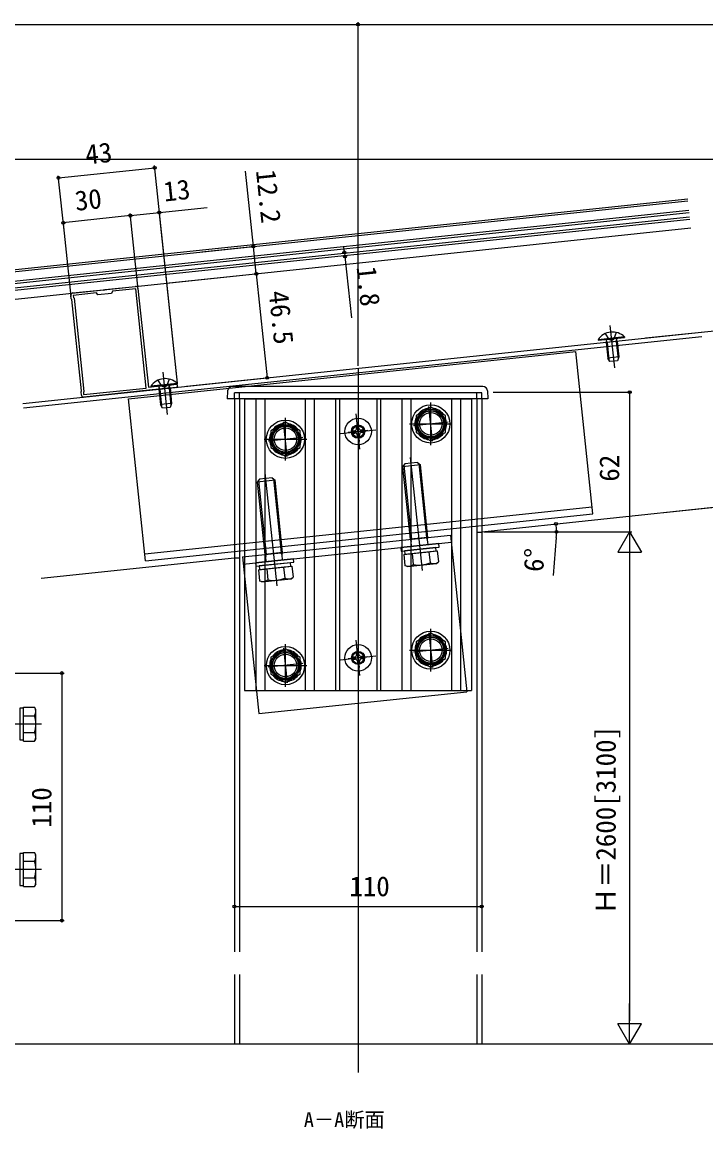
# Model space of a CAD drawing. Units: millimetres, scale not verified. Extents: x -525 to 525, y -783 to 779.
# Drawn here: x -194.4 to 109.6, y 16.6 to 508.3 of the extents above; entities that cross this region are included whole.
import ezdxf
from ezdxf.enums import TextEntityAlignment as Align

# ---------------------------------------------------------------- set-up
doc = ezdxf.new("R2010")
doc.units = ezdxf.units.MM
doc.header["$LTSCALE"] = 4
for name, color, linetype in [('0-1_USER1', 3, 'Continuous'), ('0-2_YKK_11', 7, 'Continuous'), ('0-3_YKK_12', 2, 'Continuous'), ('0-4_YKK_13', 4, 'Continuous'), ('0-5_YKK_D', 6, 'Continuous')]:
    doc.layers.add(name, color=color, linetype=linetype)
doc.styles.add('ＭＳ ゴシック', font='')
doc.styles.get('ＭＳ ゴシック').set_extended_font_data('MS Gothic')

msp = doc.modelspace()

# ---------------------------------------------------------------- linework, layer by layer
at = {"layer": '0-2_YKK_11'}
for points in [[(-171.851, 387.983), (-158.384, 389.398), (-158.189, 389.298), (-157.642, 389.356), (-157.472, 389.494), (-144.004, 390.91)], [(-142.905, 390.02), (-138.296, 346.161), (-131.79, 346.845), (-131.595, 346.745), (-131.048, 346.802), (-130.878, 346.941), (-128.806, 347.159), (-128.611, 347.058), (-128.064, 347.116), (-127.895, 347.254), (-126.063, 347.447)], [(-168.09, 342.628), (-168.246, 344.119), (-167.979, 344.449), (-172.255, 385.125), (-172.584, 385.392), (-172.741, 386.884)], [(-125.917, 346.055), (-138.149, 344.769), (-166.99, 341.738)]]:
    msp.add_lwpolyline(points, dxfattribs=at)
msp.add_lwpolyline([(-139.259, 345.758), (-143.889, 389.816), (-154.312, 388.72), (-154.735, 387.771), (-160.702, 387.144), (-161.313, 387.984), (-171.736, 386.889), (-171.633, 385.909), (-171.303, 385.642), (-166.942, 344.142), (-167.209, 343.812), (-167.105, 342.832)], close=True, dxfattribs=at)
for centre, radius, start, end in [((-143.9, 389.915), 1, 6, 96), ((-171.747, 386.988), 1, 96, 186), ((-125.99, 346.751), 0.7, 276, 96), ((-167.095, 342.732), 1, 186, 276)]:
    msp.add_arc(centre, radius, start, end, dxfattribs=at)
at = {"layer": '0-3_YKK_12'}
for p, q in [((-200.163, 398.071), (101.584, 429.785)), ((-200.079, 397.274), (101.667, 428.989)), ((-199.64, 393.097), (102.106, 424.812)), ((-199.222, 389.12), (102.524, 420.835)), ((-198.804, 385.142), (102.943, 416.857)), ((-194.1, 338.888), (107.646, 370.603)), ((66.964, 373.567), (68.95, 354.671)), ((-193.891, 336.899), (107.855, 368.614)), ((-193.891, 336.899), (107.855, 368.614)), ((-45.024, 354.575), (-45.024, 41.669)), ((-131.926, 352.864), (-129.94, 333.968)), ((-100.024, 340.908), (-100.024, 343.646)), ((-100.024, 340.908), (-100.024, 95.157)), ((-97.824, 340.908), (-97.824, 343.646)), ((-97.824, 340.908), (-97.824, 95.157)), ((-95.524, 340.908), (5.476, 340.908)), ((-95.524, 340.908), (-95.524, 211.308)), ((-90.524, 340.908), (-90.524, 211.308)), ((-86.524, 340.908), (-86.524, 211.308)), ((-68.524, 340.908), (-68.524, 211.308)), ((-64.624, 340.908), (-64.624, 211.308)), ((-55.024, 340.908), (-55.024, 211.308)), ((-53.324, 340.908), (-53.324, 211.308)), ((-36.724, 340.908), (-36.724, 211.308)), ((-35.024, 340.908), (-35.024, 211.308)), ((-25.524, 340.908), (-25.524, 211.308)), ((-21.524, 340.908), (-21.524, 211.308)), ((-3.524, 340.908), (-3.524, 211.308)), ((0.476, 340.908), (0.476, 211.308)), ((5.476, 340.908), (5.476, 211.308)), ((7.776, 340.908), (7.776, 343.646)), ((7.776, 340.908), (7.776, 95.157)), ((9.976, 340.908), (9.976, 95.157)), ((-44.198, 318.546), (-45.85, 334.259)), ((-52.881, 325.577), (-37.168, 327.228)), ((9.976, 281.908), (115.8, 293.03)), ((7.776, 281.646), (9.976, 281.646)), ((-185.947, 261.316), (-100.024, 270.346)), ((-100.024, 270.308), (-97.824, 270.308)), ((-44.188, 217.996), (-45.84, 233.71)), ((-52.871, 225.027), (-37.157, 226.679)), ((-95.524, 211.308), (5.476, 211.308)), ((-100.024, 85.157), (-100.024, 54.124)), ((-97.824, 85.157), (-97.824, 54.124)), ((7.776, 85.157), (7.776, 54.124)), ((9.976, 85.157), (9.976, 54.124)), ((340.25, 54.124), (-426.466, 54.124))]:
    msp.add_line(p, q, dxfattribs=at)
msp.add_lwpolyline([(9.976, 340.908), (9.976, 343.646), (-100.024, 343.646)], dxfattribs=at)
for centre, radius in [((-12.724, 329.808), 6), ((-12.724, 329.808), 6), ((-12.702, 329.8), 6), ((-77.346, 323.005), 6), ((-77.324, 323.008), 6), ((-77.324, 323.008), 6), ((-45.024, 326.403), 3), ((-45.024, 326.308), 2.75), ((-12.724, 229.208), 6), ((-12.724, 229.208), 6), ((-77.324, 222.408), 6), ((-77.324, 222.408), 6), ((-45.024, 225.708), 2.75)]:
    msp.add_circle(centre, radius, dxfattribs=at)
at = {"layer": '0-4_YKK_13'}
for p, q in [((102.232, 423.618), (-199.515, 391.904)), ((-199.327, 390.114), (102.42, 421.828)), ((64.835, 369.907), (66.467, 367.346)), ((69.808, 370.43), (68.744, 367.585)), ((73.433, 368.463), (61.698, 367.229)), ((61.698, 367.229), (61.724, 366.983)), ((61.724, 366.983), (73.459, 368.216)), ((65.251, 365.946), (65.404, 366.561)), ((70.224, 366.469), (65.251, 365.946)), ((65.251, 365.946), (65.973, 359.084)), ((65.682, 365.991), (65.393, 366.889)), ((65.682, 365.991), (66.499, 358.214)), ((67.669, 366.86), (66.467, 367.346)), ((67.669, 366.86), (68.744, 367.585)), ((69.793, 366.423), (69.889, 367.362)), ((69.793, 366.423), (70.611, 358.646)), ((70.224, 366.469), (69.947, 367.038)), ((70.224, 366.469), (70.945, 359.607)), ((73.433, 368.463), (73.459, 368.216)), ((59.372, 289.815), (51.794, 361.917)), ((70.945, 359.607), (65.973, 359.084)), ((66.946, 357.477), (65.973, 359.084)), ((70.945, 359.607), (70.327, 357.832)), ((70.327, 357.832), (66.946, 357.477)), ((-134.055, 349.204), (-132.424, 346.643)), ((-129.083, 349.727), (-130.146, 346.882)), ((-125.457, 347.76), (-137.193, 346.526)), ((-137.193, 346.526), (-137.167, 346.28)), ((-137.167, 346.28), (-125.432, 347.513)), ((-133.639, 345.243), (-133.486, 345.857)), ((-128.667, 345.766), (-133.639, 345.243)), ((-133.639, 345.243), (-132.918, 338.381)), ((-133.209, 345.288), (-133.497, 346.186)), ((-133.209, 345.288), (-132.391, 337.511)), ((-131.221, 346.157), (-132.424, 346.643)), ((-131.221, 346.157), (-130.146, 346.882)), ((-129.097, 345.72), (-129.001, 346.659)), ((-129.097, 345.72), (-128.28, 337.943)), ((-128.667, 345.766), (-128.944, 346.335)), ((-128.667, 345.766), (-127.945, 338.903)), ((-125.457, 347.76), (-125.432, 347.513)), ((-103.053, 344.53), (-103.274, 340.908)), ((10.508, 346.408), (-101.056, 346.408)), ((12.504, 344.53), (12.726, 340.908)), ((-101.8, 340.908), (-103.274, 340.908)), ((-101.274, 340.908), (-101.8, 340.908)), ((11.226, 340.908), (-101.274, 340.908)), ((11.252, 340.908), (10.726, 340.908)), ((12.726, 340.908), (11.252, 340.908)), ((-127.945, 338.903), (-132.918, 338.381)), ((-131.945, 336.774), (-132.918, 338.381)), ((-128.563, 337.129), (-131.945, 336.774)), ((-127.945, 338.903), (-128.563, 337.129)), ((-11.892, 322.092), (-13.512, 337.507)), ((-12.702, 320.3), (-12.702, 339.3)), ((-76.536, 315.298), (-78.156, 330.713)), ((-77.346, 313.505), (-77.346, 332.505)), ((-45.482, 330.754), (-44.567, 322.052)), ((-22.202, 329.8), (-3.202, 329.8)), ((-4.995, 330.61), (-20.41, 328.99)), ((-40.673, 326.86), (-49.375, 325.945)), ((-43.48, 326.062), (-42.486, 326.167)), ((-86.846, 323.005), (-67.846, 323.005)), ((-69.639, 323.815), (-85.054, 322.195)), ((-16.413, 264.655), (-21.692, 314.878)), ((-24.215, 312.099), (-25.283, 310.78)), ((-17.327, 311.617), (-25.283, 310.78)), ((-25.283, 310.78), (-21.896, 278.558)), ((-24.706, 311.493), (-21.252, 278.626)), ((-18.646, 312.685), (-24.215, 312.099)), ((-18.646, 312.685), (-17.327, 311.617)), ((-18.039, 312.193), (-14.585, 279.326)), ((-13.94, 279.394), (-17.327, 311.617)), ((-88.859, 305.305), (-89.927, 303.986)), ((-83.29, 305.89), (-88.859, 305.305)), ((-81.057, 257.861), (-86.336, 308.084)), ((-83.29, 305.89), (-81.971, 304.822)), ((-82.683, 305.399), (-79.229, 272.532)), ((-81.971, 304.822), (-89.927, 303.986)), ((-89.927, 303.986), (-86.54, 271.764)), ((-89.35, 304.698), (-85.896, 271.831)), ((-78.584, 272.6), (-81.971, 304.822)), ((-139.867, 272.091), (59.038, 292.997)), ((-139.532, 268.909), (59.372, 289.815)), ((-96.486, 270.718), (-3.995, 280.439)), ((-96.486, 270.718), (-3.995, 280.439)), ((-3.995, 280.439), (3.322, 210.823)), ((-3.995, 280.439), (3.322, 210.823)), ((-96.151, 267.536), (-3.661, 277.257)), ((-96.151, 267.536), (-3.661, 277.257)), ((-13.94, 279.394), (-21.896, 278.558)), ((-21.896, 278.558), (-21.457, 277.476)), ((-21.457, 277.476), (-21.252, 278.626)), ((-21.24, 275.409), (-21.457, 277.476)), ((-14.145, 278.244), (-14.585, 279.326)), ((-14.145, 278.244), (-13.94, 279.394)), ((-13.928, 276.178), (-14.145, 278.244)), ((-78.584, 272.6), (-86.54, 271.764)), ((-86.54, 271.764), (-86.101, 270.681)), ((-86.101, 270.681), (-85.896, 271.831)), ((-85.884, 268.615), (-86.101, 270.681)), ((-78.789, 271.45), (-79.229, 272.532)), ((-78.789, 271.45), (-78.584, 272.6)), ((-78.572, 269.384), (-78.789, 271.45)), ((-24.714, 271.827), (-9.785, 273.396)), ((-24.714, 271.827), (-24.2, 266.934)), ((-21.227, 272.193), (-13.271, 273.029)), ((-20.982, 272.219), (-20.467, 267.326)), ((-13.517, 273.003), (-13.003, 268.111)), ((-9.785, 273.396), (-9.271, 268.503)), ((-89.358, 265.032), (-74.429, 266.601)), ((-85.871, 265.399), (-77.915, 266.235)), ((-78.161, 266.209), (-77.647, 261.317)), ((-74.429, 266.601), (-73.915, 261.709)), ((-23.139, 266.462), (-24.2, 266.934)), ((-23.139, 266.462), (-10.21, 267.821)), ((-10.21, 267.821), (-9.271, 268.503)), ((-89.358, 265.032), (-88.844, 260.14)), ((-87.783, 259.667), (-74.854, 261.026)), ((-85.626, 265.425), (-85.111, 260.532)), ((-74.854, 261.026), (-73.915, 261.709)), ((-87.783, 259.667), (-88.844, 260.14)), ((-13.502, 236.958), (-11.882, 221.542)), ((-13.502, 236.958), (-11.882, 221.542)), ((-12.692, 219.75), (-12.692, 238.75)), ((-77.324, 212.908), (-77.324, 231.908)), ((-78.146, 230.163), (-76.526, 214.748)), ((-78.146, 230.163), (-76.526, 214.748)), ((-40.663, 226.31), (-49.365, 225.396)), ((-40.663, 226.31), (-49.365, 225.396)), ((-45.471, 230.204), (-44.557, 221.502)), ((-45.471, 230.204), (-44.557, 221.502)), ((-22.192, 229.25), (-3.192, 229.25)), ((-4.984, 230.06), (-20.399, 228.44)), ((-4.984, 230.06), (-20.399, 228.44)), ((-86.824, 222.408), (-67.824, 222.408)), ((-69.628, 223.266), (-85.043, 221.646)), ((-69.628, 223.266), (-85.043, 221.646)), ((-43.47, 225.512), (-42.475, 225.617)), ((-193.781, 203.906), (-188.861, 203.906)), ((-193.781, 188.895), (-193.781, 203.906)), ((-188.281, 202.9), (-188.861, 203.906)), ((-188.281, 189.9), (-188.281, 202.9)), ((-193.781, 192.4), (-193.781, 200.4)), ((-193.781, 200.153), (-188.861, 200.153)), ((-185.781, 196.4), (-236.281, 196.4)), ((-193.781, 192.648), (-188.861, 192.648)), ((-193.781, 188.895), (-188.861, 188.895)), ((-188.281, 189.9), (-188.861, 188.895)), ((-193.781, 139.306), (-188.861, 139.306)), ((-193.781, 124.295), (-193.781, 139.306)), ((-188.281, 138.3), (-188.861, 139.306)), ((-188.281, 125.3), (-188.281, 138.3)), ((-193.781, 127.8), (-193.781, 135.8)), ((-193.781, 135.553), (-188.861, 135.553)), ((-185.781, 131.8), (-236.281, 131.8)), ((-193.781, 128.048), (-188.861, 128.048)), ((-193.781, 124.295), (-188.861, 124.295)), ((-188.281, 125.3), (-188.861, 124.295))]:
    msp.add_line(p, q, dxfattribs=at)
for points in [[(-139.532, 268.909), (-147.111, 341.012), (51.794, 361.917)], [(-46.568, 326.743), (-47.563, 326.638), (-47.458, 325.644), (-46.464, 325.748)], [(-44.684, 327.947), (-44.788, 328.941), (-45.783, 328.837), (-45.678, 327.842)], [(-45.365, 324.859), (-45.26, 323.864), (-44.266, 323.969), (-44.37, 324.963)], [(-42.486, 326.167), (-42.59, 327.161), (-43.585, 327.057)], [(-96.486, 270.718), (-89.169, 201.102), (3.322, 210.823)], [(-96.486, 270.718), (-89.169, 201.102), (3.322, 210.823)], [(-44.673, 227.397), (-44.778, 228.391), (-45.772, 228.287), (-45.668, 227.292)], [(-42.475, 225.617), (-42.58, 226.611), (-43.574, 226.507)], [(-46.558, 226.193), (-47.552, 226.089), (-47.448, 225.094), (-46.453, 225.199)], [(-45.354, 224.309), (-45.25, 223.314), (-44.255, 223.419), (-44.36, 224.413)]]:
    msp.add_lwpolyline(points, dxfattribs=at)
for points in [[(-12.702, 337.305), (-19.202, 333.553), (-19.202, 326.047), (-12.702, 322.294), (-6.202, 326.047), (-6.202, 333.553)], [(-77.346, 330.511), (-83.846, 326.758), (-83.846, 319.253), (-77.346, 315.5), (-70.846, 319.253), (-70.846, 326.758)], [(-9.13, 276.682), (-26.037, 274.905), (-25.87, 273.314), (-8.963, 275.091)], [(-10.405, 274.939), (-24.428, 273.465), (-24.261, 271.874), (-10.238, 273.348)], [(-73.774, 269.888), (-90.681, 268.111), (-90.514, 266.52), (-73.607, 268.297)], [(-75.049, 268.145), (-89.072, 266.671), (-88.905, 265.08), (-74.882, 266.554)], [(-12.692, 236.756), (-19.192, 233.003), (-19.192, 225.497), (-12.692, 221.744), (-6.192, 225.497), (-6.192, 233.003)], [(-77.324, 229.913), (-83.824, 226.161), (-83.824, 218.655), (-77.324, 214.902), (-70.824, 218.655), (-70.824, 226.161)], [(-195.381, 203.45), (-195.381, 189.35), (-193.781, 189.35), (-193.781, 203.45)], [(-195.381, 138.85), (-195.381, 124.75), (-193.781, 124.75), (-193.781, 138.85)]]:
    msp.add_lwpolyline(points, close=True, dxfattribs=at)
for centre, radius in [((-12.702, 329.8), 8.5), ((-12.702, 329.8), 6.5), ((-12.702, 329.8), 5.75), ((-12.702, 329.8), 5), ((-77.346, 323.005), 8.5), ((-77.346, 323.005), 6.5), ((-45.024, 326.403), 5.9), ((-77.346, 323.005), 5.75), ((-77.346, 323.005), 5), ((-45.024, 326.403), 2.875), ((-45.024, 326.403), 2.5), ((-12.692, 229.25), 8.5), ((-45.014, 225.853), 5.9), ((-12.692, 229.25), 6.5), ((-12.692, 229.25), 5.75), ((-12.692, 229.25), 5.75), ((-12.692, 229.25), 5), ((-12.692, 229.25), 5), ((-77.324, 222.408), 8.5), ((-77.324, 222.408), 6.5), ((-77.336, 222.456), 5.75), ((-77.336, 222.456), 5.75), ((-77.336, 222.456), 5), ((-77.336, 222.456), 5), ((-45.014, 225.853), 2.875), ((-45.014, 225.853), 2.875), ((-45.014, 225.853), 2.5), ((-45.014, 225.853), 2.5)]:
    msp.add_circle(centre, radius, dxfattribs=at)
for centre, radius, start, end in [((68.083, 362.926), 7.7, 45.98312, 146.01688), ((64.822, 366.705), 0.6, 346.03043, 96), ((70.486, 367.301), 0.6, 96, 205.96957), ((-130.808, 342.222), 7.7, 45.98312, 146.01688), ((-134.069, 346.002), 0.6, 346.03043, 96), ((-128.404, 346.598), 0.6, 96, 205.96957), ((-101.056, 344.408), 2, 90, 176.5), ((10.508, 344.408), 2, 3.5, 90), ((-12.702, 329.8), 7.05, 97.21814, 142.78186), ((-12.702, 329.8), 7.05, 37.21814, 82.78186), ((-77.346, 323.005), 7.05, 97.21814, 142.78186), ((-77.346, 323.005), 7.05, 37.21814, 82.78186), ((-12.702, 329.8), 7.05, 157.21814, 202.78186), ((-12.702, 329.8), 7.05, 337.21814, 22.78186), ((-77.346, 323.005), 7.05, 157.21814, 202.78186), ((-77.346, 323.005), 7.05, 337.21814, 22.78186), ((-46.673, 327.738), 1, 276, 6), ((-46.359, 324.754), 1, 6, 96), ((-43.689, 328.051), 1, 186, 276), ((-43.376, 325.068), 1, 96, 186), ((-12.702, 329.8), 7.05, 217.21814, 262.78186), ((-12.702, 329.8), 7.05, 277.21814, 322.78186), ((-77.346, 323.005), 7.05, 217.21814, 262.78186), ((-77.346, 323.005), 7.05, 277.21814, 322.78186), ((-22.62, 269.857), 3.323, 241.61575, 310.38425), ((-17.973, 279.493), 12.419, 258.41205, 293.58795), ((-11.423, 271.034), 3.323, 241.61575, 310.38425), ((-82.617, 272.698), 12.419, 258.41205, 293.58795), ((-76.067, 264.24), 3.323, 241.61575, 310.38425), ((-87.264, 263.063), 3.323, 241.61575, 310.38425), ((-12.692, 229.25), 7.05, 97.21814, 142.78186), ((-12.692, 229.25), 7.05, 37.21814, 82.78186), ((-12.692, 229.25), 7.05, 157.21814, 202.78186), ((-12.692, 229.25), 7.05, 337.21814, 22.78186), ((-77.324, 222.408), 7.05, 97.21814, 142.78186), ((-77.324, 222.408), 7.05, 37.21814, 82.78186), ((-46.662, 227.188), 1, 276, 6), ((-43.679, 227.501), 1, 186, 276), ((-77.324, 222.408), 7.05, 157.21814, 202.78186), ((-77.324, 222.408), 7.05, 337.21814, 22.78186), ((-46.349, 224.204), 1, 6, 96), ((-43.365, 224.518), 1, 96, 186), ((-12.692, 229.25), 7.05, 217.21814, 262.78186), ((-12.692, 229.25), 7.05, 277.21814, 322.78186), ((-77.324, 222.408), 7.05, 217.21814, 262.78186), ((-77.324, 222.408), 7.05, 277.21814, 322.78186), ((-191.603, 202.03), 3.323, 325.61575, 34.38425), ((-200.7, 196.4), 12.419, 342.41205, 17.58795), ((-191.603, 190.771), 3.323, 325.61575, 34.38425), ((-191.603, 137.43), 3.323, 325.61575, 34.38425), ((-200.7, 131.8), 12.419, 342.41205, 17.58795), ((-191.603, 126.171), 3.323, 325.61575, 34.38425)]:
    msp.add_arc(centre, radius, start, end, dxfattribs=at)
at = {"layer": '0-5_YKK_D'}
for p, q in [((-325.024, 507.334), (-45.024, 507.334)), ((-45.024, 355.557), (-45.024, 508.334)), ((-45.024, 355.557), (-45.024, 508.334)), ((-45.024, 507.334), (234.073, 507.334)), ((224.252, 447.3), (-372.491, 447.3)), ((-178.229, 439.096), (-135.465, 443.591)), ((-125.404, 347.868), (-135.569, 444.585)), ((-175.512, 413.239), (-178.334, 440.091)), ((-142.854, 389.522), (-146.408, 423.336)), ((-145.676, 416.375), (-146.408, 423.336)), ((-125.404, 347.868), (-133.479, 424.695)), ((-172.689, 386.387), (-176.243, 420.2)), ((-146.303, 422.342), (-176.139, 419.206)), ((-114.491, 406.271), (-90.581, 408.784)), ((-51.07, 406.006), (-51.336, 408.542)), ((-51.518, 405.959), (-52.064, 405.902)), ((-51.33, 404.169), (-51.877, 404.111)), ((-51.07, 406.006), (-50.882, 404.216)), ((-50.882, 404.216), (-48.019, 376.925)), ((-129.086, 392.469), (-89.305, 396.651)), ((-113.216, 394.137), (-89.305, 396.651)), ((-90.3, 396.546), (-85.44, 350.309)), ((82.751, 367.986), (134.349, 373.41)), ((-121.281, 346.542), (-84.446, 350.413)), ((15.117, 343.908), (76.73, 343.908)), ((75.73, 343.908), (75.73, 281.908)), ((90.904, 290.414), (142.502, 295.837)), ((10.976, 281.908), (76.73, 281.908)), ((10.976, 281.908), (76.73, 281.908)), ((10.976, 281.908), (44.196, 281.908)), ((75.73, 281.908), (70.48, 272.815)), ((75.73, 281.908), (80.98, 272.815)), ((75.73, 281.908), (75.73, 263.721)), ((43.099, 279.36), (41.793, 262.387)), ((70.48, 272.815), (80.98, 272.815)), ((75.73, 271.408), (75.73, 64.624)), ((-197.777, 219.103), (-175.777, 219.103)), ((-176.777, 219.103), (-176.777, 109.103)), ((-100.024, 124.164), (-100.024, 114.294)), ((9.976, 124.164), (9.976, 114.294)), ((-100.024, 115.294), (9.976, 115.294)), ((-197.777, 109.103), (-175.777, 109.103)), ((75.73, 54.124), (75.73, 72.311)), ((75.73, 54.124), (70.48, 63.218)), ((80.98, 63.218), (70.48, 63.218)), ((75.73, 54.124), (80.98, 63.218))]:
    msp.add_line(p, q, dxfattribs=at)
for points in [[(-90.3, 396.546), (-91.575, 408.679), (-95.082, 442.045)], [(-146.303, 422.342), (-133.374, 423.701), (-112.214, 425.925)]]:
    msp.add_lwpolyline(points, dxfattribs=at)
for centre in [(-45.024, 507.334), (-45.024, 507.334), (-135.465, 443.591), (-178.229, 439.096), (-146.303, 422.342), (-146.303, 422.342), (-133.374, 423.701), (-176.139, 419.206), (-91.575, 408.679), (-51.07, 406.006), (-50.882, 404.216), (-90.3, 396.546), (-90.3, 396.546), (-85.44, 350.309), (75.73, 343.908), (43.014, 285.38), (43.196, 281.908), (-176.777, 219.103), (-100.024, 115.294), (9.976, 115.294), (-176.777, 109.103)]:
    msp.add_circle(centre, 0.637, dxfattribs=at)
for start, end in [(0, 6), (355.60094, 0)]:
    msp.add_arc((9.976, 281.908), 33.221, start, end, dxfattribs=at)

# ---------------------------------------------------------------- texts
at = {"layer": '0-1_USER1', "style": 'ＭＳ ゴシック'}
msp.add_text('A－A断面', height=6.598, dxfattribs=at).set_placement((-69.153, 15.374), align=Align.BOTTOM_LEFT)
at = {"layer": '0-5_YKK_D', "style": 'ＭＳ ゴシック'}
for s, rotation, p in [('43', 6, (-165.6, 442.435)), ('13', 6, (-130.889, 425.973)), ('12.2', 276, (-93.076, 442.096)), ('30', 6, (-170.245, 421.836)), ('1.8', 275.988, (-48.344, 399.194)), ('46.5', 276, (-87.42, 388.283)), ('62', 90, (73.73, 304.147)), ('6°', 85.601, (39.879, 263.583)), ('Ｈ＝2600[3100]', 90, (72.161, 111.732)), ('110', 90, (-178.777, 150.399))]:
    msp.add_text(s, height=8.798, rotation=rotation, dxfattribs=at).set_placement(p, align=Align.BOTTOM_LEFT)
msp.add_text('110', height=8.798, dxfattribs=at).set_placement((-48.895, 117.294), align=Align.BOTTOM_LEFT)

doc.saveas('drawing.dxf')
